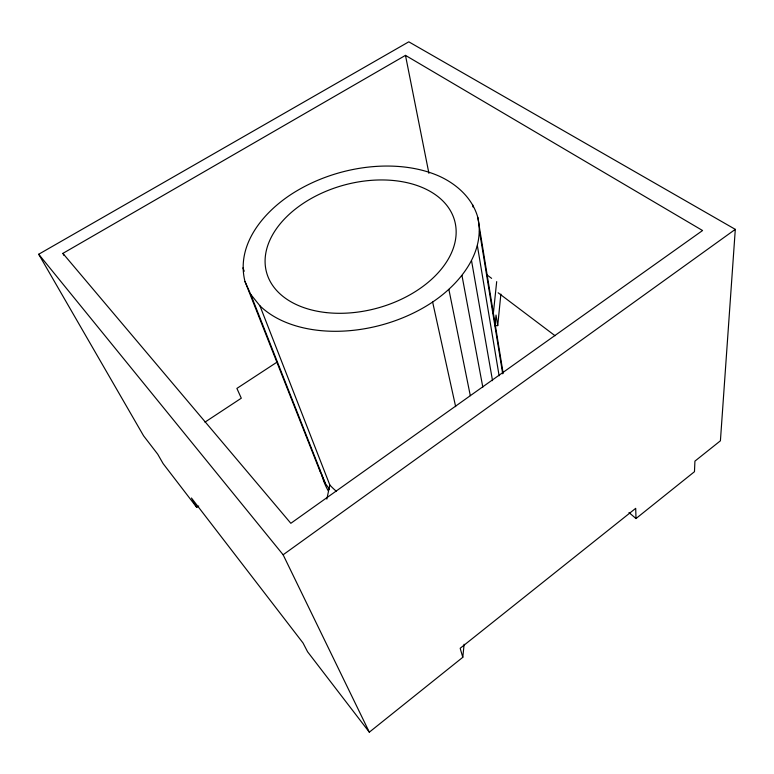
<?xml version="1.0" encoding="UTF-8"?>
<svg xmlns="http://www.w3.org/2000/svg" width="774" height="774" viewBox="0 0 774 774"><rect width="100%" height="100%" fill="white"/><g stroke="black" fill="none" stroke-linecap="round" stroke-linejoin="round"><path stroke-width="1.16" d="M198.715 506.012L196.722 507.376L163.12 463.616L157.703 454.164L143.596 435.839L38.7 254.249L408.798 41.825L735.3 229.356L720.41 440.812L694.926 461.13L694.471 471.695L635.996 518.541L628.981 512.572M196.722 507.376L191.449 498.011L303.021 642.971L307.578 651.766L369.324 732.175L462.794 657.3L464.119 644.249M495.302 325.661L497.721 325.612L500.875 294.101M494.925 325.815L496.028 315.057L497.721 325.612M329.511 489.187L325.341 483.489L319.875 470.94L244.981 281.494C235.412 243.442 265.579 209.483 296.065 191.304A120.754 78.987 -15.4 0 1 439.148 176.133C456.805 184.135 472.45 198.221 477.8 217.368L503.129 373.223M493.29 313.925L496.685 281.61M244.981 281.494L250.67 294.294L259.929 305.807A120.754 78.987 -15.4 0 0 432.627 302.034C459.891 283.758 485.637 252.247 477.8 217.368M326.841 499.104L329.821 484.998L259.929 305.807M369.324 732.175L283.129 554.774L735.3 229.356M204.965 422.14L241.294 398.204L236.892 388.413L277.353 361.922M62.878 253.388L405.479 55.37L702.569 230.526L290.84 523.301L62.878 253.388L64.049 255.497M486.798 274.77L491.616 278.359M498.146 292.785L555.045 335.713M38.7 254.249L283.129 554.774M250.67 294.294L325.341 483.489M242.91 267.872L244.226 271.239M462.794 657.3L460.172 648.283L635.715 508.334L635.996 518.541M432.627 302.034L455.654 406.669M448.872 289.408L470.311 395.688M405.479 55.37L428.912 173.318M319.449 468.734L319.875 470.94M461.972 275.496L482.812 387.155M471.56 260.819L492.535 380.682M477.413 245.909L499.124 375.787M472.604 204.597L473.001 206.977M479.474 231.271L502.713 373.813M336.361 491.287A100.03 77.729 -15.4 0 1 329.821 484.998M328.224 490.784A98.037 77.342 -15.4 0 1 321.858 475.013M326.048 312.561A97.524 63.729 -15.4 0 0 455.035 222.264A97.524 63.729 -15.4 0 0 300.776 205.062A97.524 63.729 -15.4 0 0 326.048 312.561"/></g></svg>
